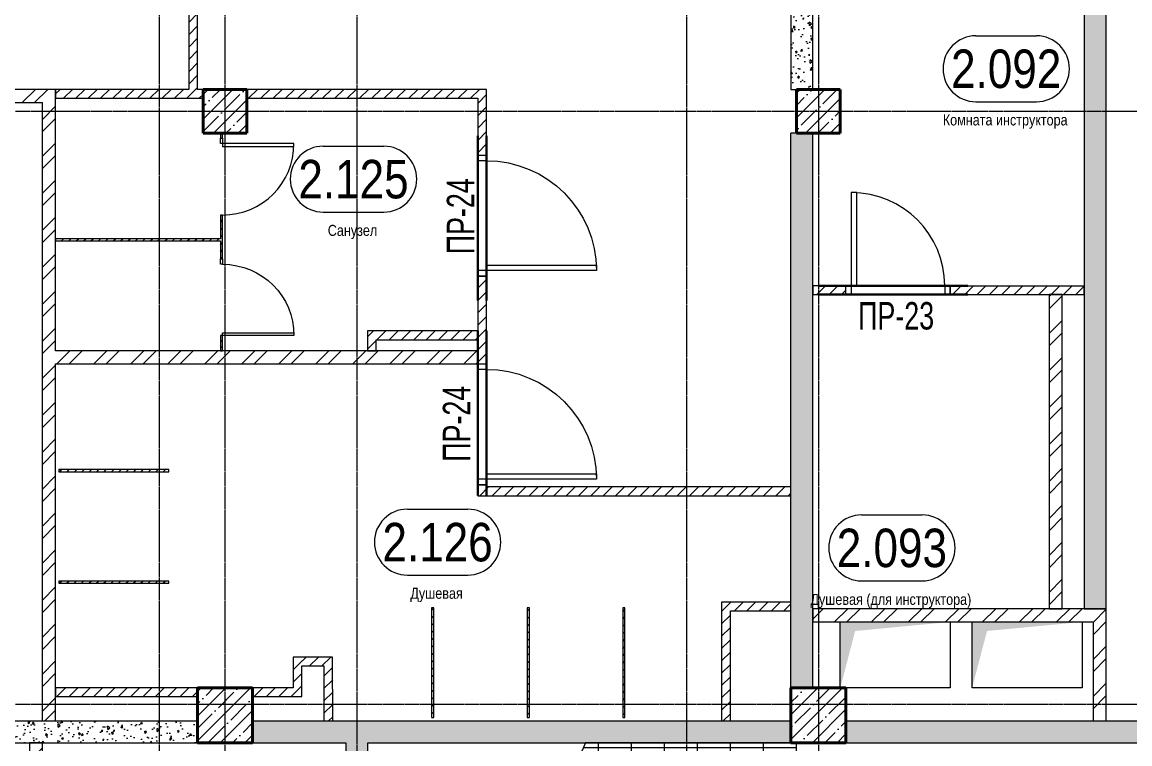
# Model space of a CAD drawing. Header units: millimetres. Extents: x -231292 to 573618, y -153144 to 564035.
# Drawn here: x 60137 to 70218, y 103770 to 110342 of the extents above; entities that cross this region are included whole.
import ezdxf
from ezdxf.enums import TextEntityAlignment as Align

# ---------------------------------------------------------------- set-up
doc = ezdxf.new("R2010")
doc.units = ezdxf.units.MM
doc.linetypes.add('CENTER2', pattern=[28.575, 19.05, -3.175, 3.175, -3.175])
doc.linetypes.add('HIDDEN2', pattern=[4.7625, 3.175, -1.5875])
doc.layers.get('0').update_dxf_attribs({"color": 250})
doc.layers.get('Defpoints').update_dxf_attribs({"color": 250})
for name, color, linetype, lineweight in [('АР_Area', 250, 'Continuous', 5), ('АР_Двери', 250, 'Continuous', 9), ('АР_Колонны', 250, 'Continuous', 35), ('АР_Стены ГКЛ', 250, 'Continuous', 15), ('АР_Стены ЖБ', 250, 'Continuous', 35), ('АР_Стены кирпич', 250, 'Continuous', 20), ('АР_Стены ПЕНОблок', 250, 'Continuous', 20), ('АР_Ф_ЛК', 250, 'Continuous', 5), ('АР_Штриховка', 250, 'Continuous', 0), ('Двери кабины', 250, 'Continuous', 0), ('ЛК_Открытая', 250, 'Continuous', 5), ('ОВ_Шахты_блок 4.1', 250, 'Continuous', 5), ('РД_Оси_100', 250, 'Continuous', 0)]:
    doc.layers.add(name, color=color, linetype=linetype, lineweight=lineweight)
doc.layers.add('РД_Перемычка инж проемов', color=250, linetype='Continuous')
doc.layers.add('РД_Проем', color=250, linetype='Continuous', lineweight=0, plot=False)
doc.layers.add('РД_проем_инж перемыч_подсчет', color=250, linetype='Continuous', lineweight=30, plot=False)
doc.styles.add('Arial0', font='arial.ttf')
doc.styles.add('style1', font='ARIALN.TTF')
doc.styles.add('ккк', font='isocpeur.ttf', dxfattribs={"width": 0.85, "oblique": 15})
pattern_1 = [(45, (8883.4, 13229.69), (-56.1266, 56.1266), [])]
pattern_2 = [(45, (8883.4, 13229.69), (-112.2532, 112.2532), []), (45, (8995.66, 13229.69), (-112.2532, 112.2532), [198.4375, -39.6875, 0, -39.6875])]
pattern_3 = [(95, (8883.4, 13229.69), (140.09465, 117.55338), [19.05, -209.55]), (40, (8883.4, 13229.69), (-160.01845, 110.17673), [15.24, -167.6406]), (145.45144, (8895.08, 13239.48), (-19.9238, 227.7301), [16.19, -178.09024]), (91.1842, (8847.48, 13265.6), (221.41024, 161.9534), [28.575, -314.325]), (141.63556, (8865.93, 13279.1), (-7.0866, 342.82676), [24.285, -267.1356]), (36.18415, (8847.48, 13265.6), (-7.0866, 342.8268), [22.86, -251.4597]), (66, (8874.42, 13274.59), (179.51998, 34.89515), [19.05, -209.55]), (11, (8874.42, 13274.59), (-86.53993, 173.9412), [15.24, -167.64]), (116.45145, (8889.38, 13277.5), (92.98005, 208.83634), [16.19, -178.08994]), (82.5, (8883.4, 13229.686), (-57.60547, 61.973414), [0, -165.608, 0, -170.18, 0, -168.275]), (52.5, (8883.4, 13229.69), (-23.58973, 118.087), [0, -97.028, 0, -161.798, 0, -64.135]), (12.5, (8843.35, 13189.634), (99.927863, 91.826196), [0, -63.5, 0, -198.12, 0, -262.89]), (2.5, (8825.39, 13171.67), (86.7639, 122.72239), [0, -82.55, 0, -131.572, 0, -186.69])]
pattern_4 = [(45, (8883.4, 13229.69), (-56.1266, 56.1266), [])]
pattern_5 = [(45, (8883.4, 13229.69), (-56.1266, 56.1266), [])]

# ---------------------------------------------------------------- blocks, each defined once
blk = doc.blocks.new('СОШ_2200_АР_ОСИ_М100_28.05.24')
at = {"layer": 'РД_Оси_100', "linetype": 'CENTER2'}
for p, q in [((-5954.958, 96300), (119910, 96300)), ((-5954.958, 90900), (119910, 90900))]:
    blk.add_line(p, q, dxfattribs=at)
for points in [[(52500, 139938.679), (52500, -5755), (52358.276, -6155)], [(53100, 139938.679), (53100, -5755), (52949.266, -6155)], [(54300, 139938.679), (54300, -6155)], [(57300, 139938.679), (57300, -6155)], [(58500, 139938.679), (58500, -6155)]]:
    blk.add_lwpolyline(points, dxfattribs=at)
blk = doc.blocks.new('ЛК_открытая 1 эт 1500')
at = {"layer": 'АР_Ф_ЛК', "color": 5, "lineweight": 0}
for p, q in [((-920, 0), (-920, 2654)), ((-920, 2400), (-343, 2400)), ((-920, 2100), (338, 2100)), ((665, 0), (665, 1956)), ((705, 0), (705, 1938)), ((750, 0), (750, 1918)), ((-920, 1800), (750, 1800)), ((-920, 1500), (750, 1500)), ((-920, 1200), (750, 1200)), ((-920, 900), (750, 900)), ((-920, 600), (750, 600)), ((-920, 300), (750, 300)), ((-920, 0), (750, 0))]:
    blk.add_line(p, q, dxfattribs=at)
blk.add_lwpolyline([(750, 1918), (162, 2177), (-16, 2085), (111, 2371), (-67, 2278), (-920, 2654)], dxfattribs=at)
at = {"layer": 'АР_Ф_ЛК', "lineweight": 0}
blk.add_lwpolyline([(-85, 2071, 0, 150, 0), (-85, 1604, 0, 0, 0), (-85, 0, 0, 0, 0)], format="xyseb", dxfattribs=at)
blk = doc.blocks.new('otv')
at = {"linetype": 'Continuous'}
blk.add_lwpolyline([(0, -1), (0, 0), (1, 0), (1, -1)], close=True, dxfattribs=at)
blk.add_solid([(0, -1), (0, 0), (0.135, -0.137), (1, 0)], dxfattribs=at)
blk = doc.blocks.new('MOK-МаркаПом_овал_ареал')
for p, q in [((-2.75, 3), (2.75, 3)), ((-2.75, -3), (2.75, -3))]:
    blk.add_line(p, q)
for centre, radius, start, end in [((-2.75, 0), 3, 90, 270), ((2.75, 0), 3, 270, 90), ((-3.75, 0), 3.5, 0, 0.001)]:
    blk.add_arc(centre, radius, start, end)
at = {"color": 0, "style": 'style1'}
blk.add_attdef('АР-ПОМЕЩЕНИЕ:НОМЕР', text='', height=3.5, dxfattribs=at).set_placement((0, 0), align=Align.MIDDLE)
at = {"layer": 'Defpoints', "color": 2, "style": 'style1'}
blk.add_attdef('АР-ПОМЕЩЕНИЕ:НАИМЕНОВАНИЕ', text='', height=1, dxfattribs=at).set_placement((-0.09, -4.81), align=Align.MIDDLE)
blk = doc.blocks.new('MOK-МаркаПеремычки')
at = {"color": 0, "style": 'ккк', "oblique": 15, "width": 0.85}
blk.add_attdef('АР-ПРОЕМ:ПЕРЕМЫЧКА', text='', height=2.5, dxfattribs=at).set_placement((0, 0), align=Align.MIDDLE)

msp = doc.modelspace()

# ---------------------------------------------------------------- hatches: boundary and pattern name
at = {"layer": 'АР_Штриховка', "linetype": 'Continuous', "lineweight": 0}
h = msp.add_hatch(dxfattribs=at)
h.set_pattern_fill('AR-CONC', color=256, angle=45, style=0)
h.set_pattern_definition([(95, (8883.4, 13229.69), (140.09465, 117.55338), [19.05, -209.55]), (40, (8883.4, 13229.69), (-160.01845, 110.17673), [15.24, -167.64058]), (145.45144, (8895.08, 13239.48), (-19.9238, 227.7301), [16.19, -178.09024]), (91.1842, (8847.48, 13265.6), (221.41024, 161.9534), [28.575, -314.325]), (141.63556, (8865.93, 13279.1), (-7.0866, 342.82676), [24.285, -267.1356]), (36.18415, (8847.48, 13265.6), (-7.0866, 342.82676), [22.85997, -251.4597]), (66, (8874.42, 13274.59), (179.51998, 34.89515), [19.05, -209.55]), (11, (8874.42, 13274.59), (-86.53993, 173.9412), [15.24, -167.64]), (116.45145, (8889.38, 13277.5), (92.98005, 208.83634), [16.19, -178.08994]), (82.5, (8883.4, 13229.686), (-57.60547, 61.973414), [0, -165.608, 0, -170.18, 0, -168.275]), (52.5, (8883.4, 13229.69), (-23.58973, 118.087), [0, -97.028, 0, -161.798, 0, -64.135]), (12.5, (8843.35, 13189.634), (99.927863, 91.826196), [0, -63.5, 0, -198.12, 0, -262.89]), (2.5, (8825.39, 13171.67), (86.7639, 122.72239), [0, -82.55, 0, -131.572, 0, -186.69])])
h.paths.add_polyline_path([(69803.403, 104999.686), (70003.403, 104999.686), (70003.403, 113629.686), (69803.403, 113629.686)], flags=0)
h = msp.add_hatch(dxfattribs=at)
h.set_pattern_fill('AR-CONC', color=256, angle=-315, style=0)
h.set_pattern_definition([(95, (8883.4, 13229.69), (140.09465, 117.55338), [19.05, -209.55]), (40, (8883.4, 13229.69), (-160.01845, 110.17673), [15.24, -167.64058]), (145.45144, (8895.08, 13239.48), (-19.9238, 227.7301), [16.19, -178.09024]), (91.1842, (8847.48, 13265.6), (221.41024, 161.9534), [28.575, -314.325]), (141.63556, (8865.93, 13279.1), (-7.0866, 342.82676), [24.285, -267.1356]), (36.18415, (8847.48, 13265.6), (-7.0866, 342.82676), [22.86, -251.4597]), (66, (8874.42, 13274.59), (179.51998, 34.89515), [19.05, -209.55]), (11, (8874.42, 13274.59), (-86.53993, 173.9412), [15.24, -167.64]), (116.45145, (8889.38, 13277.5), (92.98005, 208.83634), [16.19, -178.08994]), (82.5, (8883.4, 13229.686), (-57.60547, 61.973414), [0, -165.608, 0, -170.18, 0, -168.275]), (52.5, (8883.4, 13229.69), (-23.58973, 118.087), [0, -97.028, 0, -161.798, 0, -64.135]), (12.5, (8843.35, 13189.634), (99.927863, 91.826196), [0, -63.5, 0, -198.12, 0, -262.89]), (2.5, (8825.39, 13171.67), (86.7639, 122.72239), [0, -82.55, 0, -131.572, 0, -186.69])])
h.paths.add_polyline_path([(67333.403, 113329.686), (67133.403, 113329.686), (67133.403, 109729.686), (67333.403, 109729.686)], flags=0)
at = {"layer": 'АР_Штриховка', "linetype": 'Continuous', "lineweight": 0, "ltscale": 0.5}
h = msp.add_hatch(dxfattribs=at)
h.set_pattern_fill('ANSI31', color=256, scale=25, angle=-360, style=0)
h.set_pattern_definition([(45, (8883.4, 13229.69), (-56.1266, 56.1266), [])])
h.paths.add_polyline_path([(61733.403, 112609.602), (61653.403, 112609.602), (61653.403, 109729.686), (61680.069, 109709.686), (61733.403, 109729.686)], flags=0)
at = {"layer": 'АР_Штриховка', "linetype": 'Continuous', "lineweight": 0}
h = msp.add_hatch(dxfattribs=at)
h.set_pattern_fill('ANSI32', color=256, scale=25, style=0)
h.set_pattern_definition([(45, (8883.4, 13229.69), (-168.3798, 168.3798), []), (45, (8995.66, 13229.69), (-168.3798, 168.3798), [])])
h.paths.add_polyline_path([(59951.384, 109729.686), (60071.384, 109609.686), (60321.384, 109609.686), (60441.384, 109729.686)], flags=0)
h = msp.add_hatch(dxfattribs=at)
h.set_pattern_fill('ANSI32', color=256, scale=25, style=0)
h.set_pattern_definition([(45, (8883.4, 13229.69), (-168.3798, 168.3798), []), (45, (8995.66, 13229.69), (-168.3798, 168.3798), [])])
h.paths.add_polyline_path([(60321.384, 107229.686), (60411.384, 107269.686), (60441.384, 107349.686), (60441.384, 109729.686), (60321.384, 109609.686)], flags=0)
h.paths.add_polyline_path([(60321.384, 103979.686), (60441.384, 103979.686), (60441.384, 104279.686), (60321.384, 104279.686)], flags=0)
h.paths.add_polyline_path([(60321.384, 104279.686), (60441.384, 104279.686), (60441.384, 107229.686), (60411.384, 107269.686), (60321.384, 107229.686)], flags=0)
at = {"layer": 'АР_Штриховка', "linetype": 'Continuous', "lineweight": 0, "ltscale": 0.5}
h = msp.add_hatch(dxfattribs=at)
h.set_pattern_fill('ANSI31', color=256, scale=25, style=0)
h.set_pattern_definition(pattern_1)
h.paths.add_polyline_path([(61783.403, 109649.686), (61783.403, 109729.686), (61733.403, 109729.686), (61680.069, 109709.686), (61653.403, 109649.686)], flags=0)
h.paths.add_polyline_path([(61653.403, 109649.686), (61680.069, 109709.686), (61653.403, 109729.686), (60441.384, 109729.686), (60441.384, 109649.686)], flags=0)
at = {"layer": 'АР_Штриховка', "linetype": 'Continuous', "lineweight": 5}
h = msp.add_hatch(dxfattribs=at)
h.set_pattern_fill('ANSI35', color=256, scale=25, style=0)
h.set_pattern_definition(pattern_2)
h.paths.add_polyline_path([(61783.403, 109329.686), (62183.403, 109329.686), (62183.403, 109729.686), (61783.403, 109729.686)], flags=0)
at = {"layer": 'АР_Штриховка', "linetype": 'Continuous', "lineweight": 0, "ltscale": 0.5}
h = msp.add_hatch(dxfattribs=at)
h.set_pattern_fill('ANSI31', color=256, scale=25, style=0)
h.set_pattern_definition(pattern_1)
h.paths.add_polyline_path([(64283.403, 109649.686), (64363.403, 109729.686), (62183.403, 109729.686), (62183.403, 109649.686)], flags=0)
h = msp.add_hatch(dxfattribs=at)
h.set_pattern_fill('ANSI31', color=256, scale=25, angle=-360, style=0)
h.set_pattern_definition([(45, (8883.4, 13229.69), (-56.1266, 56.1266), [])])
h.paths.add_polyline_path([(64363.403, 106129.686), (64283.403, 106129.686), (64283.403, 106029.686), (64363.403, 106109.686)], flags=0)
h.paths.add_polyline_path([(64363.403, 109729.686), (64283.403, 109649.686), (64283.403, 109129.686), (64363.403, 109129.686)], flags=0)
h.paths.add_polyline_path([(64363.403, 108029.686), (64283.403, 108029.686), (64283.403, 107529.686), (64303.403, 107476.353), (64363.403, 107449.686)], flags=0)
h.paths.add_polyline_path([(64363.403, 107449.686), (64303.403, 107476.353), (64283.403, 107449.686), (64283.403, 107229.686), (64363.403, 107229.686)], flags=0)
at = {"layer": 'АР_Штриховка', "linetype": 'Continuous', "lineweight": 5}
h = msp.add_hatch(dxfattribs=at)
h.set_pattern_fill('ANSI35', color=256, scale=25, style=0)
h.set_pattern_definition(pattern_2)
h.paths.add_polyline_path([(67183.403, 109329.686), (67583.403, 109329.686), (67583.403, 109729.686), (67183.403, 109729.686)], flags=0)
at = {"layer": 'АР_Штриховка', "linetype": 'Continuous', "lineweight": 0}
h = msp.add_hatch(dxfattribs=at)
h.set_pattern_fill('ANSI31', color=256, scale=15, angle=-360, style=0)
h.set_pattern_definition([(45, (8883.403, 13229.686), (-33.67596, 33.67596), [])])
h.paths.add_polyline_path([(61961.384, 109329.686), (61941.384, 109329.686), (61941.384, 109285.409), (61961.384, 109285.409)], flags=0)
h.paths.add_polyline_path([(61961.384, 108535.409), (61941.384, 108535.409), (61941.384, 108369.686), (61946.384, 108356.353), (61961.384, 108349.686)], flags=0)
h.paths.add_polyline_path([(61961.384, 108349.686), (61946.384, 108356.353), (61941.384, 108349.686), (61941.384, 108187.04), (61961.384, 108187.04)], flags=0)
h.paths.add_polyline_path([(61961.384, 107437.04), (61941.384, 107437.04), (61941.384, 107349.686), (61961.384, 107349.686)], flags=0)
h = msp.add_hatch(dxfattribs=at)
h.set_pattern_fill('AR-CONC', color=256, angle=-315, style=0)
h.set_pattern_definition([(95, (8883.4, 13229.69), (140.09465, 117.55338), [19.05, -209.55]), (40, (8883.4, 13229.69), (-160.01845, 110.17673), [15.24, -167.64058]), (145.45144, (8895.08, 13239.48), (-19.9238, 227.7301), [16.19, -178.09024]), (91.1842, (8847.48, 13265.6), (221.41024, 161.9534), [28.575, -314.325]), (141.63556, (8865.93, 13279.1), (-7.0866, 342.82676), [24.285, -267.1356]), (36.18415, (8847.48, 13265.6), (-7.0866, 342.82676), [22.86, -251.4597]), (66, (8874.42, 13274.59), (179.51998, 34.89515), [19.05, -209.55]), (11, (8874.42, 13274.59), (-86.53993, 173.9412), [15.24, -167.64]), (116.45145, (8889.38, 13277.5), (92.98005, 208.83634), [16.19, -178.08994]), (82.5, (8883.4, 13229.686), (-57.60547, 61.973414), [0, -165.608, 0, -170.18, 0, -168.275]), (52.5, (8883.4, 13229.69), (-23.58973, 118.087), [0, -97.028, 0, -161.798, 0, -64.135]), (12.5, (8843.35, 13189.634), (99.927863, 91.826196), [0, -63.5, 0, -198.12, 0, -262.89]), (2.5, (8825.39, 13171.67), (86.7639, 122.72239), [0, -82.55, 0, -131.572, 0, -186.69])])
h.paths.add_polyline_path([(67333.403, 109329.686), (67133.403, 109329.686), (67133.403, 107860.181), (67333.403, 107860.181)], flags=0)
h.paths.add_polyline_path([(67333.403, 107860.181), (67133.403, 107860.181), (67133.403, 106029.686), (67333.403, 106029.686)], flags=0)
h.paths.add_polyline_path([(67333.403, 106029.686), (67133.403, 106029.686), (67133.403, 105059.686), (67333.403, 105059.686)], flags=0)
h.paths.add_polyline_path([(67333.403, 105059.686), (67133.403, 105059.686), (67133.403, 104279.686), (67333.403, 104279.686)], flags=0)
h = msp.add_hatch(dxfattribs=at)
h.set_pattern_fill('ANSI31', color=256, scale=15, angle=-360, style=0)
h.set_pattern_definition([(45, (8883.403, 13229.686), (-33.67596, 33.67596), [])])
h.paths.add_polyline_path([(60441.384, 108369.686), (60441.384, 108349.686), (61941.384, 108349.686), (61946.384, 108356.353), (61941.384, 108369.686)], flags=0)
at = {"layer": 'АР_Штриховка', "linetype": 'Continuous', "lineweight": 0, "ltscale": 0.5}
h = msp.add_hatch(dxfattribs=at)
h.set_pattern_fill('ANSI31', color=256, scale=25, angle=-360, style=0)
h.set_pattern_definition([(45, (8883.4, 13229.69), (-56.1266, 56.1266), [])])
h.paths.add_polyline_path([(67633.403, 107860.181), (67633.403, 107940.181), (67333.403, 107940.181), (67333.403, 107860.181)], flags=0)
h.paths.add_polyline_path([(68583.403, 107940.181), (68583.403, 107860.181), (69483.697, 107860.181), (69483.697, 107940.181)], flags=0)
h.paths.add_polyline_path([(69483.697, 107940.181), (69483.697, 107860.181), (69803.403, 107860.181), (69803.403, 107940.181)], flags=0)
at = {"layer": 'АР_Штриховка', "linetype": 'Continuous', "lineweight": 0}
h = msp.add_hatch(dxfattribs=at)
h.set_pattern_fill('ANSI32', color=256, scale=25, angle=-360, style=0)
h.set_pattern_definition([(45, (8883.4, 13229.69), (-168.3798, 168.3798), []), (45, (8995.66, 13229.69), (-168.3798, 168.3798), [])])
h.paths.add_polyline_path([(69603.697, 107860.168), (69483.697, 107860.181), (69483.403, 104999.686), (69603.403, 104999.674)], flags=0)
at = {"layer": 'АР_Штриховка', "linetype": 'Continuous', "lineweight": 0, "ltscale": 0.5}
h = msp.add_hatch(dxfattribs=at)
h.set_pattern_fill('ANSI31', color=256, scale=25, style=0)
h.set_pattern_definition([(45, (8883.4, 13229.69), (-56.1266, 56.1266), [])])
h.paths.add_polyline_path([(63279.678, 107529.686), (63359.678, 107449.686), (64283.403, 107449.686), (64303.403, 107476.353), (64283.403, 107529.686)], flags=0)
h = msp.add_hatch(dxfattribs=at)
h.set_pattern_fill('ANSI31', color=256, scale=25, style=0)
h.set_pattern_definition(pattern_5)
h.paths.add_polyline_path([(63279.678, 107349.686), (63359.678, 107349.686), (63359.678, 107449.686), (63279.678, 107529.686)], flags=0)
at = {"layer": 'АР_Штриховка', "linetype": 'Continuous', "lineweight": 0}
h = msp.add_hatch(dxfattribs=at)
h.set_pattern_fill('ANSI32', color=256, scale=25, angle=-360, style=0)
h.set_pattern_definition([(45, (8883.4, 13229.69), (-168.3798, 168.3798), []), (45, (8995.66, 13229.69), (-168.3798, 168.3798), [])])
h.paths.add_polyline_path([(60441.384, 107349.686), (60411.384, 107269.686), (60441.384, 107229.686), (64283.403, 107229.686), (64283.403, 107349.686)], flags=0)
h = msp.add_hatch(dxfattribs=at)
h.set_pattern_fill('ANSI31', color=256, scale=15, style=0)
h.set_pattern_definition([(45, (8883.403, 13229.686), (-33.67596, 33.67596), [])])
h.paths.add_polyline_path([(61471.384, 106246.919), (61471.384, 106266.919), (60471.384, 106266.92), (60471.384, 106246.92)], flags=0)
at = {"layer": 'АР_Штриховка', "linetype": 'Continuous', "lineweight": 0, "ltscale": 0.5}
h = msp.add_hatch(dxfattribs=at)
h.set_pattern_fill('ANSI31', color=256, scale=25, angle=-360, style=0)
h.set_pattern_definition([(45, (8883.4, 13229.69), (-56.1266, 56.1266), [])])
h.paths.add_polyline_path([(64363.403, 106109.686), (64283.403, 106029.686), (67133.403, 106029.686), (67133.403, 106109.686)], flags=0)
at = {"layer": 'АР_Штриховка', "linetype": 'Continuous', "lineweight": 0}
h = msp.add_hatch(dxfattribs=at)
h.set_pattern_fill('ANSI31', color=256, scale=15, style=0)
h.set_pattern_definition([(45, (8883.403, 13229.686), (-33.67596, 33.67596), [])])
h.paths.add_polyline_path([(60471.485, 105252.096), (60471.485, 105232.096), (61471.384, 105232.097), (61471.384, 105252.097)], flags=0)
at = {"layer": 'АР_Штриховка', "linetype": 'Continuous', "lineweight": 0, "ltscale": 0.5}
h = msp.add_hatch(dxfattribs=at)
h.set_pattern_fill('ANSI31', color=256, scale=25, angle=-360, style=0)
h.set_pattern_definition(pattern_4)
h.paths.add_polyline_path([(66503.402, 105059.686), (66583.402, 104979.686), (67133.403, 104979.686), (67133.403, 105059.686)], flags=0)
h = msp.add_hatch(dxfattribs=at)
h.set_pattern_fill('ANSI31', color=256, scale=25, style=0)
h.set_pattern_definition([(45, (8883.4, 13229.69), (-56.1266, 56.1266), [])])
h.paths.add_polyline_path([(66503.404, 103979.295), (66583.404, 103979.295), (66583.402, 104979.686), (66503.402, 105059.686)], flags=0)
at = {"layer": 'АР_Штриховка', "linetype": 'Continuous', "lineweight": 0}
h = msp.add_hatch(dxfattribs=at)
h.set_pattern_fill('ANSI31', color=256, scale=15, style=0)
h.set_pattern_definition([(45, (8883.403, 13229.686), (-33.67596, 33.67596), [])])
h.paths.add_polyline_path([(63863.405, 104009.286), (63883.405, 104009.286), (63883.405, 105009.286), (63863.405, 105009.286)], flags=0)
h = msp.add_hatch(dxfattribs=at)
h.set_pattern_fill('ANSI31', color=256, scale=15, style=0)
h.set_pattern_definition([(45, (8883.403, 13229.686), (-33.67596, 33.67596), [])])
h.paths.add_polyline_path([(64733.405, 104009.286), (64753.405, 104009.286), (64753.405, 105009.286), (64733.405, 105009.286)], flags=0)
h = msp.add_hatch(dxfattribs=at)
h.set_pattern_fill('ANSI31', color=256, scale=15, style=0)
h.set_pattern_definition([(45, (8883.403, 13229.686), (-33.67596, 33.67596), [])])
h.paths.add_polyline_path([(65603.405, 104009.286), (65623.405, 104009.286), (65623.405, 105009.286), (65603.405, 105009.286)], flags=0)
h = msp.add_hatch(dxfattribs=at)
h.set_pattern_fill('ANSI32', color=256, scale=25, angle=-360, style=0)
h.set_pattern_definition([(45, (8883.4, 13229.69), (-168.3798, 168.3798), []), (45, (8995.66, 13229.69), (-168.3798, 168.3798), [])])
h.paths.add_polyline_path([(67333.403, 104999.686), (67333.403, 104879.686), (69883.403, 104879.686), (70003.403, 104999.686)], flags=0)
h = msp.add_hatch(dxfattribs=at)
h.set_pattern_fill('ANSI32', color=256, scale=25, style=0)
h.set_pattern_definition([(45, (8883.4, 13229.69), (-168.3798, 168.3798), []), (45, (8995.66, 13229.69), (-168.3798, 168.3798), [])])
h.paths.add_polyline_path([(70003.403, 104999.686), (69883.403, 104879.686), (69883.403, 103979.686), (70003.403, 103979.686)], flags=0)
at = {"layer": 'АР_Штриховка', "linetype": 'Continuous', "lineweight": 0, "ltscale": 0.5}
h = msp.add_hatch(dxfattribs=at)
h.set_pattern_fill('ANSI31', color=256, scale=25, style=0)
h.set_pattern_definition(pattern_4)
h.paths.add_polyline_path([(62883.287, 104479.699), (62963.132, 104559.699), (62603.403, 104559.699), (62683.403, 104479.699)], flags=0)
h = msp.add_hatch(dxfattribs=at)
h.set_pattern_fill('ANSI31', color=256, scale=25, style=0)
h.set_pattern_definition([(45, (8883.4, 13229.69), (-56.1266, 56.1266), [])])
h.paths.add_polyline_path([(62603.403, 104279.686), (62683.404, 104199.686), (62683.403, 104479.699), (62603.403, 104559.699)], flags=0)
h = msp.add_hatch(dxfattribs=at)
h.set_pattern_fill('ANSI31', color=256, scale=25, style=0)
h.set_pattern_definition([(45, (8883.4, 13229.69), (-56.1266, 56.1266), [])])
h.paths.add_polyline_path([(62884.252, 103979.532), (62964.252, 103979.686), (62963.132, 104559.699), (62883.287, 104479.699)], flags=0)
h = msp.add_hatch(dxfattribs=at)
h.set_pattern_fill('ANSI31', color=256, scale=25, style=0)
h.set_pattern_definition([(45, (8883.4, 13229.69), (-56.1266, 56.1266), [])])
h.paths.add_polyline_path([(61733.403, 104199.686), (61733.403, 104279.686), (60441.384, 104279.686), (60441.384, 104199.686)], flags=0)
at = {"layer": 'АР_Штриховка', "linetype": 'Continuous', "lineweight": 5}
h = msp.add_hatch(dxfattribs=at)
h.set_pattern_fill('ANSI35', color=256, scale=25, style=0)
h.set_pattern_definition(pattern_2)
h.paths.add_polyline_path([(61733.403, 103779.686), (62233.403, 103779.686), (62233.403, 104279.686), (61733.403, 104279.686)], flags=0)
at = {"layer": 'АР_Штриховка', "linetype": 'Continuous', "lineweight": 0, "ltscale": 0.5}
h = msp.add_hatch(dxfattribs=at)
h.set_pattern_fill('ANSI31', color=256, scale=25, style=0)
h.set_pattern_definition(pattern_5)
h.paths.add_polyline_path([(62683.404, 104199.686), (62603.403, 104279.686), (62233.403, 104279.686), (62233.403, 104199.686)], flags=0)
at = {"layer": 'АР_Штриховка', "linetype": 'Continuous', "lineweight": 5}
h = msp.add_hatch(dxfattribs=at)
h.set_pattern_fill('ANSI35', color=256, scale=25, style=0)
h.set_pattern_definition(pattern_2)
h.paths.add_polyline_path([(67133.403, 103779.686), (67633.403, 103779.686), (67633.403, 104279.686), (67133.403, 104279.686)], flags=0)
at = {"layer": 'АР_Штриховка', "linetype": 'Continuous', "lineweight": 0}
h = msp.add_hatch(dxfattribs=at)
h.set_pattern_fill('AR-CONC', color=256, angle=45, style=0)
h.set_pattern_definition(pattern_3)
h.paths.add_polyline_path([(59093.403, 103979.686), (59093.403, 103779.686), (60323.403, 103779.686), (60323.403, 103979.686)], flags=0)
h.paths.add_polyline_path([(60323.403, 103979.686), (60323.403, 103779.686), (61733.403, 103779.686), (61733.403, 103979.686)], flags=0)
h = msp.add_hatch(dxfattribs=at)
h.set_pattern_fill('AR-CONC', color=256, angle=45, style=0)
h.set_pattern_definition(pattern_3)
h.paths.add_polyline_path([(62233.403, 103979.686), (62233.403, 103779.686), (63083.403, 103779.686), (63150.069, 103829.686), (63083.403, 103979.686)], flags=0)
h.paths.add_polyline_path([(63083.403, 103979.686), (63150.069, 103829.686), (63283.403, 103779.686), (67133.403, 103779.686), (67133.403, 103979.686)], flags=0)
h = msp.add_hatch(dxfattribs=at)
h.set_pattern_fill('AR-CONC', color=256, angle=-315, style=0)
h.set_pattern_definition([(95, (8883.4, 13229.69), (140.09465, 117.55338), [19.05, -209.55]), (40, (8883.4, 13229.69), (-160.01845, 110.17673), [15.24, -167.64058]), (145.45144, (8895.08, 13239.48), (-19.9238, 227.7301), [16.19, -178.09024]), (91.1842, (8847.48, 13265.6), (221.41024, 161.9534), [28.575, -314.325]), (141.63556, (8865.93, 13279.1), (-7.0866, 342.82676), [24.285, -267.1356]), (36.18415, (8847.48, 13265.6), (-7.0866, 342.82676), [22.86, -251.4597]), (66, (8874.42, 13274.59), (179.51998, 34.89515), [19.05, -209.55]), (11, (8874.42, 13274.59), (-86.53993, 173.9412), [15.24, -167.64]), (116.45145, (8889.38, 13277.5), (92.98005, 208.83634), [16.19, -178.08994]), (82.5, (8883.4, 13229.686), (-57.60547, 61.973414), [0, -165.608, 0, -170.18, 0, -168.275]), (52.5, (8883.4, 13229.69), (-23.58973, 118.087), [0, -97.028, 0, -161.798, 0, -64.135]), (12.5, (8843.35, 13189.634), (99.927863, 91.826196), [0, -63.5, 0, -198.12, 0, -262.89]), (2.5, (8825.39, 13171.67), (86.7639, 122.72239), [0, -82.55, 0, -131.572, 0, -186.69])])
h.paths.add_polyline_path([(74333.399, 103779.686), (74333.399, 103979.686), (71433.403, 103979.686), (71433.403, 103779.686)], flags=0)
h.paths.add_polyline_path([(70003.403, 103779.686), (70003.403, 103979.686), (67633.403, 103979.686), (67633.403, 103779.686)], flags=0)
h.paths.add_polyline_path([(71433.403, 103779.686), (71433.403, 103979.686), (71253.403, 103979.686), (71253.403, 103779.686)], flags=0)
h.paths.add_polyline_path([(71253.403, 103779.686), (71253.403, 103979.686), (70003.403, 103979.686), (70003.403, 103779.686)], flags=0)
h = msp.add_hatch(dxfattribs=at)
h.set_pattern_fill('ANSI32', color=256, scale=25, style=0)
h.set_pattern_definition([(45, (8883.4, 13229.69), (-168.3798, 168.3798), []), (45, (8995.66, 13229.69), (-168.3798, 168.3798), [])])
h.paths.add_polyline_path([(60203.403, 92389.686), (60233.403, 92309.686), (60323.403, 92269.686), (60323.403, 98169.686), (60233.403, 98209.686), (60203.403, 98169.686)], flags=0)
h.paths.add_polyline_path([(60203.403, 98289.686), (60233.403, 98209.686), (60323.403, 98169.686), (60323.403, 103779.686), (60203.403, 103779.686)], flags=0)
h.paths.add_polyline_path([(60203.403, 86329.686), (60323.403, 86329.686), (60323.403, 91651.063), (60233.403, 91690.963), (60203.403, 91650.929)], flags=0)
h.paths.add_polyline_path([(60203.403, 91770.929), (60233.403, 91690.963), (60323.403, 91651.063), (60323.403, 92269.686), (60233.403, 92309.686), (60203.403, 92269.686)], flags=0)
h = msp.add_hatch(dxfattribs=at)
h.set_pattern_fill('AR-CONC', color=256, angle=-315, style=0)
h.set_pattern_definition([(95, (8883.4, 13229.69), (140.09465, 117.55338), [19.05, -209.55]), (40, (8883.4, 13229.69), (-160.01845, 110.17673), [15.24, -167.6406]), (145.45144, (8895.08, 13239.48), (-19.9238, 227.7301), [16.19, -178.09024]), (91.1842, (8847.48, 13265.6), (221.41024, 161.9534), [28.575, -314.325]), (141.63556, (8865.93, 13279.1), (-7.0866, 342.82676), [24.285, -267.1356]), (36.18415, (8847.48, 13265.6), (-7.0866, 342.8268), [22.86, -251.4597]), (66, (8874.42, 13274.59), (179.51998, 34.89515), [19.05, -209.55]), (11, (8874.42, 13274.59), (-86.53993, 173.9412), [15.24, -167.64]), (116.45145, (8889.38, 13277.5), (92.98005, 208.83634), [16.19, -178.08994]), (82.5, (8883.4, 13229.686), (-57.60547, 61.973414), [0, -165.608, 0, -170.18, 0, -168.275]), (52.5, (8883.4, 13229.69), (-23.58973, 118.087), [0, -97.028, 0, -161.798, 0, -64.135]), (12.5, (8843.35, 13189.634), (99.927863, 91.826196), [0, -63.5, 0, -198.12, 0, -262.89]), (2.5, (8825.39, 13171.67), (86.7639, 122.72239), [0, -82.55, 0, -131.572, 0, -186.69])])
h.paths.add_polyline_path([(63283.403, 103779.686), (63150.069, 103829.686), (63083.403, 103779.686), (63083.403, 95979.686), (63283.403, 95979.686)], flags=0)
h.paths.add_polyline_path([(63283.403, 95279.686), (63083.403, 95279.686), (63083.403, 86329.686), (63150.069, 86279.686), (63283.403, 86329.686)], flags=0)

# ---------------------------------------------------------------- linework, layer by layer
at = {"layer": 'АР_Двери', "linetype": 'Continuous', "lineweight": 9}
for points in [[(64283.403, 109079.686), (64283.403, 109129.686), (64363.403, 109129.686), (64363.403, 109079.686)], [(67683.403, 107940.181), (67733.403, 107940.181), (67733.403, 108790.181), (67683.403, 108790.181)], [(64283.403, 108079.686), (64283.403, 108029.686), (64363.403, 108029.686), (64363.403, 108079.686)], [(64363.403, 108079.686), (64363.403, 108129.686), (65363.403, 108129.686), (65363.403, 108079.686)], [(67683.403, 107860.181), (67633.403, 107860.181), (67633.403, 107940.181), (67683.403, 107940.181)], [(68533.403, 107860.181), (68583.403, 107860.181), (68583.403, 107940.181), (68533.403, 107940.181)], [(64283.403, 107179.686), (64283.403, 107229.686), (64363.403, 107229.686), (64363.403, 107179.686)], [(64283.403, 106179.686), (64283.403, 106129.686), (64363.403, 106129.686), (64363.403, 106179.686)], [(64363.403, 106179.686), (64363.403, 106229.686), (65363.403, 106229.686), (65363.403, 106179.686)]]:
    msp.add_lwpolyline(points, close=True, dxfattribs=at)
at = {"layer": 'АР_Двери', "linetype": 'Continuous', "lineweight": 9, "extrusion": (0, 0, -1)}
for centre in [(-64363.403, 108079.686), (-64363.403, 106179.686)]:
    msp.add_arc(centre, 1000, 90, 180, dxfattribs=at)
at = {"layer": 'АР_Двери', "linetype": 'Continuous', "lineweight": 9}
msp.add_arc((67683.403, 107940.181), 850, 360, 90, dxfattribs=at)
at = {"layer": 'АР_Колонны', "linetype": 'HIDDEN2', "lineweight": 25}
for p, q in [((61783.403, 109729.686), (62183.403, 109729.686)), ((61783.403, 109329.686), (61783.403, 109729.686)), ((62183.403, 109729.686), (62183.403, 109329.686)), ((67183.403, 109729.686), (67583.403, 109729.686)), ((67183.403, 109329.686), (67183.403, 109729.686)), ((67583.403, 109729.686), (67583.403, 109329.686)), ((62183.403, 109329.686), (61783.403, 109329.686)), ((67583.403, 109329.686), (67183.403, 109329.686)), ((61733.403, 104279.686), (62233.403, 104279.686)), ((61733.403, 103779.686), (61733.403, 104279.686)), ((62233.403, 104279.686), (62233.403, 103779.686)), ((67133.403, 104279.686), (67633.403, 104279.686)), ((67133.403, 103779.686), (67133.403, 104279.686)), ((67633.403, 104279.686), (67633.403, 103779.686)), ((62233.403, 103779.686), (61733.403, 103779.686)), ((67633.403, 103779.686), (67133.403, 103779.686))]:
    msp.add_line(p, q, dxfattribs=at)
at = {"layer": 'АР_Колонны', "linetype": 'Continuous', "lineweight": 35}
for p, q in [((61783.403, 109729.686), (62183.403, 109729.686)), ((61783.403, 109329.686), (61783.403, 109729.686)), ((62183.403, 109329.686), (62183.403, 109729.686)), ((67183.403, 109729.686), (67583.403, 109729.686)), ((67183.403, 109329.686), (67183.403, 109729.686)), ((67583.403, 109329.686), (67583.403, 109729.686)), ((61783.403, 109329.686), (62183.403, 109329.686)), ((67183.403, 109329.686), (67583.403, 109329.686)), ((61733.403, 104279.686), (62233.403, 104279.686)), ((61733.403, 103779.686), (61733.403, 104279.686)), ((62233.403, 103779.686), (62233.403, 104279.686)), ((67133.403, 104279.686), (67633.403, 104279.686)), ((67133.403, 103779.686), (67133.403, 104279.686)), ((67633.403, 103779.686), (67633.403, 104279.686)), ((61733.403, 103779.686), (62233.403, 103779.686)), ((67133.403, 103779.686), (67633.403, 103779.686))]:
    msp.add_line(p, q, dxfattribs=at)
at = {"layer": 'АР_Стены ГКЛ', "linetype": 'Continuous', "lineweight": 15}
for p, q in [((61961.384, 109329.686), (61941.384, 109329.686)), ((61941.384, 109329.686), (61941.384, 109285.409)), ((61941.384, 109285.409), (61961.384, 109285.409)), ((61961.384, 109285.409), (61961.384, 109329.686)), ((61961.384, 108535.409), (61941.384, 108535.409)), ((61941.384, 108535.409), (61941.384, 108369.686)), ((61961.384, 108187.04), (61961.384, 108535.409)), ((60441.384, 108369.686), (60441.384, 108349.686)), ((61941.384, 108369.686), (60441.384, 108369.686)), ((60441.384, 108349.686), (61941.384, 108349.686)), ((61941.384, 108349.686), (61941.384, 108187.04)), ((61941.384, 108187.04), (61961.384, 108187.04)), ((61961.384, 107437.04), (61941.384, 107437.04)), ((61941.384, 107437.04), (61941.384, 107349.686)), ((61961.384, 107349.686), (61961.384, 107437.04)), ((61941.384, 107349.686), (61961.384, 107349.686)), ((61471.384, 106266.919), (60471.384, 106266.92)), ((60471.384, 106266.92), (60471.384, 106246.92)), ((61471.384, 106246.919), (61471.384, 106266.919)), ((60471.384, 106246.92), (61471.384, 106246.919)), ((61471.384, 105252.097), (60471.485, 105252.096)), ((60471.485, 105252.096), (60471.485, 105232.096)), ((61471.384, 105232.097), (61471.384, 105252.097)), ((60471.485, 105232.096), (61471.384, 105232.097)), ((63883.405, 105009.286), (63863.405, 105009.286)), ((63863.405, 105009.286), (63863.405, 104009.286)), ((63883.405, 104009.286), (63883.405, 105009.286)), ((64753.405, 105009.286), (64733.405, 105009.286)), ((64733.405, 105009.286), (64733.405, 104009.286)), ((64753.405, 104009.286), (64753.405, 105009.286)), ((65623.405, 105009.286), (65603.405, 105009.286)), ((65603.405, 105009.286), (65603.405, 104009.286)), ((65623.405, 104009.286), (65623.405, 105009.286)), ((63863.405, 104009.286), (63883.405, 104009.286)), ((64733.405, 104009.286), (64753.405, 104009.286)), ((65603.405, 104009.286), (65623.405, 104009.286))]:
    msp.add_line(p, q, dxfattribs=at)
at = {"layer": 'АР_Стены ЖБ', "linetype": 'Continuous', "lineweight": 40}
for p, q in [((62183.403, 109729.686), (61783.403, 109729.686)), ((61783.403, 109729.686), (61783.403, 109329.686)), ((62183.403, 109329.686), (62183.403, 109729.686)), ((67583.403, 109729.686), (67183.403, 109729.686)), ((67183.403, 109729.686), (67183.403, 109329.686)), ((67583.403, 109329.686), (67583.403, 109729.686)), ((61783.403, 109329.686), (62183.403, 109329.686)), ((67183.403, 109329.686), (67583.403, 109329.686)), ((62233.403, 104279.686), (61733.403, 104279.686)), ((61733.403, 104279.686), (61733.403, 103779.686)), ((62233.403, 103779.686), (62233.403, 104279.686)), ((67633.403, 104279.686), (67133.403, 104279.686)), ((67133.403, 104279.686), (67133.403, 103779.686)), ((67633.403, 103779.686), (67633.403, 104279.686)), ((61733.403, 103779.686), (62233.403, 103779.686)), ((67133.403, 103779.686), (67633.403, 103779.686))]:
    msp.add_line(p, q, dxfattribs=at)
at = {"layer": 'АР_Стены кирпич', "linetype": 'Continuous', "lineweight": 20}
for p, q in [((60441.384, 109729.686), (59951.384, 109729.686)), ((60441.384, 107349.686), (60441.384, 109729.686)), ((60071.384, 109609.686), (60321.384, 109609.686)), ((60321.384, 103979.686), (60321.384, 109609.686)), ((69483.697, 107860.181), (69483.403, 104999.686)), ((69603.697, 107860.168), (69483.697, 107860.181)), ((69603.403, 104999.674), (69603.697, 107860.168)), ((64283.403, 107349.686), (60441.384, 107349.686)), ((64283.403, 107229.686), (64283.403, 107349.686)), ((60441.384, 103979.686), (60441.384, 107229.686)), ((60441.384, 107229.686), (64283.403, 107229.686)), ((67333.403, 104999.686), (67333.403, 104879.686)), ((70003.403, 104999.686), (67333.403, 104999.686)), ((69483.403, 104999.686), (69603.403, 104999.674)), ((70003.403, 103979.686), (70003.403, 104999.686)), ((67333.403, 104879.686), (69883.403, 104879.686)), ((69883.403, 104879.686), (69883.403, 103979.686)), ((60321.384, 103979.686), (60441.384, 103979.686)), ((69883.403, 103979.686), (70003.403, 103979.686)), ((60323.403, 103779.686), (60203.403, 103779.686)), ((60203.403, 103779.686), (60203.403, 98289.686)), ((60323.403, 86329.686), (60323.403, 103779.686))]:
    msp.add_line(p, q, dxfattribs=at)
at = {"layer": 'АР_Стены ПЕНОблок', "linetype": 'Continuous', "lineweight": 20}
for p, q in [((69803.403, 113629.686), (69803.403, 104999.686)), ((70003.403, 104999.686), (70003.403, 113629.686)), ((67133.403, 113329.686), (67133.403, 109729.686)), ((67333.403, 109729.686), (67333.403, 113329.686)), ((61653.403, 112609.602), (61653.403, 109729.686)), ((61733.403, 109729.686), (61733.403, 112609.602)), ((61653.403, 109729.686), (60441.384, 109729.686)), ((60441.384, 109729.686), (60441.384, 109649.686)), ((61783.403, 109729.686), (61733.403, 109729.686)), ((61783.403, 109649.686), (61783.403, 109729.686)), ((64363.403, 109729.686), (62183.403, 109729.686)), ((62183.403, 109729.686), (62183.403, 109649.686)), ((64363.403, 109129.686), (64363.403, 109729.686)), ((67133.403, 109729.686), (67333.403, 109729.686)), ((60441.384, 109649.686), (61783.403, 109649.686)), ((62183.403, 109649.686), (64283.403, 109649.686)), ((64283.403, 109649.686), (64283.403, 109129.686)), ((67133.403, 104279.686), (67133.403, 109329.686)), ((67333.403, 109329.686), (67133.403, 109329.686)), ((67333.403, 104279.686), (67333.403, 109329.686)), ((64283.403, 109129.686), (64363.403, 109129.686)), ((64363.403, 108029.686), (64283.403, 108029.686)), ((64283.403, 108029.686), (64283.403, 107529.686)), ((64363.403, 107229.686), (64363.403, 108029.686)), ((67633.403, 107940.181), (67333.403, 107940.181)), ((67333.403, 107940.181), (67333.403, 107860.181)), ((67633.403, 107860.181), (67633.403, 107940.181)), ((68583.403, 107940.181), (69803.403, 107940.181)), ((68583.403, 107940.181), (68583.403, 107860.181)), ((69803.403, 107860.181), (69803.403, 107940.181)), ((67333.403, 107860.181), (67633.403, 107860.181)), ((68583.403, 107860.181), (69803.403, 107860.181)), ((64283.403, 107529.686), (63279.678, 107529.686)), ((63279.678, 107529.686), (63279.678, 107349.686)), ((63359.678, 107449.686), (64283.403, 107449.686)), ((63359.678, 107349.686), (63359.678, 107449.686)), ((64283.403, 107449.686), (64283.403, 107229.686)), ((63279.678, 107349.686), (63359.678, 107349.686)), ((64283.403, 107229.686), (64363.403, 107229.686)), ((64363.403, 106129.686), (64283.403, 106129.686)), ((64283.403, 106129.686), (64283.403, 106029.686)), ((64363.403, 106109.686), (64363.403, 106129.686)), ((67133.403, 106109.686), (64363.403, 106109.686)), ((67133.403, 106029.686), (67133.403, 106109.686)), ((64283.403, 106029.686), (67133.403, 106029.686)), ((67133.403, 105059.686), (66503.402, 105059.686)), ((66503.402, 105059.686), (66503.404, 103979.295)), ((67133.403, 104979.686), (67133.403, 105059.686)), ((66583.402, 104979.686), (67133.403, 104979.686)), ((66583.404, 103979.295), (66583.402, 104979.686)), ((69803.403, 104999.686), (70003.403, 104999.686)), ((62963.132, 104559.699), (62603.403, 104559.699)), ((62603.403, 104559.699), (62603.403, 104559.699)), ((62603.403, 104559.699), (62603.403, 104279.686)), ((62964.252, 103979.686), (62963.132, 104559.699)), ((62683.403, 104479.699), (62883.287, 104479.699)), ((62683.404, 104199.686), (62683.403, 104479.699)), ((62883.287, 104479.699), (62884.252, 103979.532)), ((61733.403, 104279.686), (60441.384, 104279.686)), ((60441.384, 104279.686), (60441.384, 104199.686)), ((61733.403, 104199.686), (61733.403, 104279.686)), ((62603.403, 104279.686), (62233.403, 104279.686)), ((62233.403, 104279.686), (62233.403, 104199.686)), ((67133.403, 104279.686), (67333.403, 104279.686)), ((60441.384, 104199.686), (61733.403, 104199.686)), ((62233.403, 104199.686), (62683.403, 104199.686)), ((62683.403, 104199.686), (62683.404, 104199.686)), ((59093.403, 103979.686), (61733.403, 103979.686)), ((61733.403, 103779.686), (61733.403, 103979.686)), ((62233.403, 103979.686), (67133.403, 103979.686)), ((62233.403, 103979.686), (62233.403, 103779.686)), ((62884.252, 103979.532), (62964.252, 103979.686)), ((66503.404, 103979.295), (66583.404, 103979.295)), ((67133.403, 103779.686), (67133.403, 103979.686)), ((67633.403, 103979.686), (74333.399, 103979.686)), ((67633.403, 103979.686), (67633.403, 103779.686)), ((59093.403, 103779.686), (61733.403, 103779.686)), ((62233.403, 103779.686), (63083.403, 103779.686)), ((63083.403, 103779.686), (63083.403, 95979.686)), ((63283.403, 95979.686), (63283.403, 103779.686)), ((63283.403, 103779.686), (67133.403, 103779.686)), ((67633.403, 103779.686), (74333.399, 103779.686))]:
    msp.add_line(p, q, dxfattribs=at)
at = {"layer": 'Двери кабины', "linetype": 'Continuous', "lineweight": 0}
for points in [[(61941.384, 109235.409), (61941.384, 109285.409), (61961.384, 109285.409), (61961.384, 109235.409)], [(61961.384, 109235.409), (61961.384, 109210.409), (62611.384, 109210.409), (62611.384, 109235.409)], [(61941.384, 108585.409), (61941.384, 108535.409), (61961.384, 108535.409), (61961.384, 108585.409)], [(61941.384, 108137.04), (61941.384, 108187.04), (61961.384, 108187.04), (61961.384, 108137.04)], [(61941.384, 107487.04), (61941.384, 107437.04), (61961.384, 107437.04), (61961.384, 107487.04)], [(61961.384, 107487.04), (61961.384, 107512.04), (62611.384, 107512.04), (62611.384, 107487.04)]]:
    msp.add_lwpolyline(points, close=True, dxfattribs=at)
msp.add_arc((61961.384, 109235.409), 650, 270, 0, dxfattribs=at)
at = {"layer": 'Двери кабины', "linetype": 'Continuous', "lineweight": 0, "extrusion": (0, 0, -1)}
msp.add_arc((-61961.384, 107487.04), 650, 90, 180, dxfattribs=at)
at = {"layer": 'РД_Проем', "linetype": 'Continuous', "lineweight": 0}
for p, q in [((64283.403, 108029.686), (64283.403, 109129.686)), ((64363.403, 108029.686), (64363.403, 109129.686)), ((68583.403, 107940.181), (67633.403, 107940.181)), ((68583.403, 107860.181), (67633.403, 107860.181)), ((64283.403, 106129.686), (64283.403, 107229.686)), ((64363.403, 106129.686), (64363.403, 107229.686))]:
    msp.add_line(p, q, dxfattribs=at)
at = {"layer": 'РД_проем_инж перемыч_подсчет', "linetype": 'Continuous', "lineweight": 30}
for p, q in [((64283.403, 107805.997), (64283.403, 109305.997)), ((64363.403, 107805.997), (64363.403, 109305.997)), ((68744.61, 107940.181), (67394.61, 107940.181)), ((68744.61, 107860.181), (67394.61, 107860.181)), ((64283.403, 106030.045), (64283.403, 107530.045)), ((64363.403, 106030.045), (64363.403, 107530.045))]:
    msp.add_line(p, q, dxfattribs=at)

# ---------------------------------------------------------------- block references
at = {"layer": 'АР_Area', "linetype": 'Continuous', "lineweight": 5, "xscale": 100, "yscale": 100, "zscale": 100}
for p, values in [((69092.99, 109917.26), {'АР-ПОМЕЩЕНИЕ:НОМЕР': '2.092', 'АР-ПОМЕЩЕНИЕ:НАИМЕНОВАНИЕ': 'Комната инструктора'}), ((63152.881, 108912.39), {'АР-ПОМЕЩЕНИЕ:НОМЕР': '2.125', 'АР-ПОМЕЩЕНИЕ:НАИМЕНОВАНИЕ': 'Санузел'}), ((63917.955, 105606.823), {'АР-ПОМЕЩЕНИЕ:НОМЕР': '2.126', 'АР-ПОМЕЩЕНИЕ:НАИМЕНОВАНИЕ': 'Душевая'}), ((68052.67, 105554.11), {'АР-ПОМЕЩЕНИЕ:НОМЕР': '2.093', 'АР-ПОМЕЩЕНИЕ:НАИМЕНОВАНИЕ': 'Душевая (для инструктора)'})]:
    msp.add_blockref('MOK-МаркаПом_овал_ареал', p, dxfattribs=at).add_auto_attribs(values)
at = {"layer": 'ЛК_Открытая', "rotation": 89.99999999999999}
msp.add_blockref('ЛК_открытая 1 эт 1500', (67183.403, 103029.686), dxfattribs=at)
at = {"layer": 'ОВ_Шахты_блок 4.1', "xscale": 1000, "yscale": 600}
for p in [(67583.403, 104879.686), (68783.403, 104879.686)]:
    msp.add_blockref('otv', p, dxfattribs=at)
at = {"layer": 'РД_Оси_100'}
msp.add_blockref('СОШ_2200_АР_ОСИ_М100_28.05.24', (8883.403, 13229.686), dxfattribs=at)
at = {"layer": 'РД_Перемычка инж проемов', "linetype": 'Continuous', "lineweight": -3}
ref = msp.add_blockref('MOK-МаркаПеремычки', (64125.267, 108574.369, 200), dxfattribs=dict(at, xscale=100, yscale=100, zscale=100, rotation=89.99999999999997))
ref.add_attrib('АР-ПРОЕМ:ПЕРЕМЫЧКА', 'ПР-24', dxfattribs={"layer": '0', "color": 0, "height": 250, "rotation": 90, "style": 'Arial0', "width": 0.7}).set_placement((64125.267, 108574.369, 200), align=Align.MIDDLE)
ref = msp.add_blockref('MOK-МаркаПеремычки', (68091.273, 107667.954, 200), dxfattribs=dict(at, xscale=100, yscale=100, zscale=100))
ref.add_attrib('АР-ПРОЕМ:ПЕРЕМЫЧКА', 'ПР-23', dxfattribs={"layer": '0', "color": 0, "height": 250, "style": 'Arial0', "width": 0.7}).set_placement((68091.273, 107667.954, 200), align=Align.MIDDLE)
ref = msp.add_blockref('MOK-МаркаПеремычки', (64089.04, 106684.942, 200), dxfattribs=dict(at, xscale=100, yscale=100, zscale=100, rotation=89.99999999999997))
ref.add_attrib('АР-ПРОЕМ:ПЕРЕМЫЧКА', 'ПР-24', dxfattribs={"layer": '0', "color": 0, "height": 250, "rotation": 90, "style": 'Arial0', "width": 0.7}).set_placement((64089.04, 106684.942, 200), align=Align.MIDDLE)

doc.saveas('drawing.dxf')
